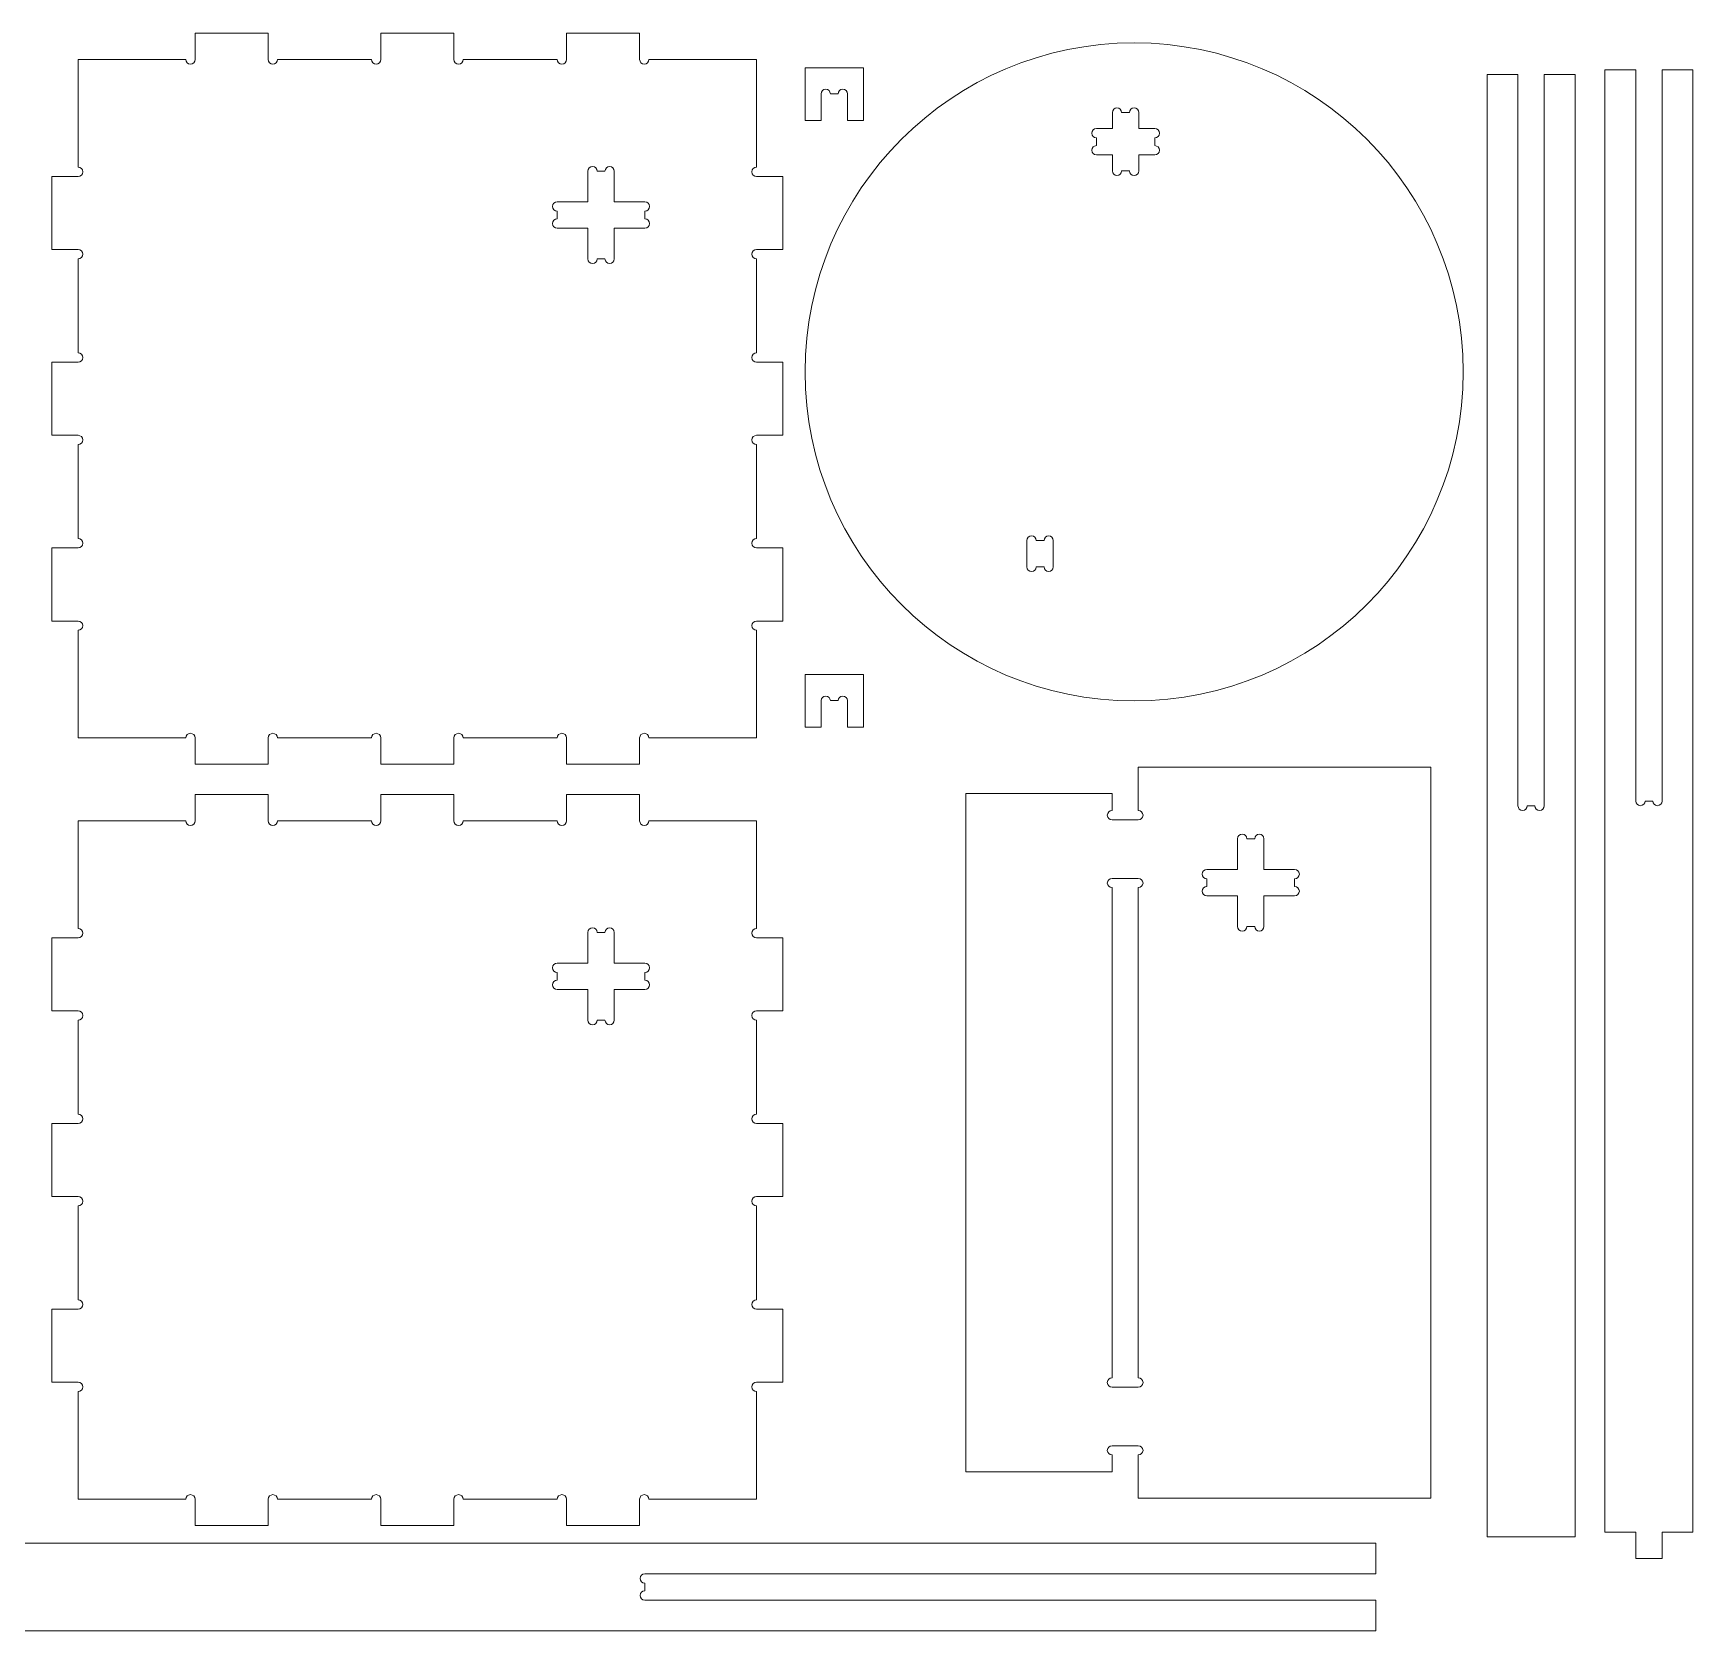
# Model space of a CAD drawing. Header units: inches. Extents: x 4 to 2286, y -1101 to -8.
# Drawn here: x 1151 to 2286, y -1101 to -8 of the extents above; entities that cross this region are included whole.
import ezdxf

# ---------------------------------------------------------------- set-up
doc = ezdxf.new("R2010")
doc.units = ezdxf.units.IN
doc.header["$MEASUREMENT"] = 0
doc.layers.add('Layer 1', color=7, linetype='Continuous')

# ---------------------------------------------------------------- blocks, each defined once
blk = doc.blocks.new('block 35')
at = {"layer": 'Layer 1', "color": 7, "lineweight": 15, "true_color": 0xffffff}
blk.add_open_spline([(1050.9, -1041.1), (1050.9, -1041.1), (2068.9, -1041.1), (2068.9, -1041.1), (2068.9, -1041.1), (2068.9, -1062.1), (2068.9, -1062.1), (2068.9, -1062.1), (1568.9, -1062.1), (1568.9, -1062.1), (1567.1, -1062.1), (1565.7, -1063.5), (1565.7, -1065.3), (1565.7, -1067.1), (1567.1, -1068.5), (1568.9, -1068.5), (1568.9, -1068.5), (1568.9, -1073.8), (1568.9, -1073.8), (1567.1, -1073.8), (1565.7, -1075.2), (1565.7, -1076.9), (1565.7, -1078.7), (1567.1, -1080.1), (1568.9, -1080.1), (1568.9, -1080.1), (2068.9, -1080.1), (2068.9, -1080.1), (2068.9, -1080.1), (2068.9, -1101.1), (2068.9, -1101.1), (2068.9, -1101.1), (1050.9, -1101.1), (1050.9, -1101.1), (1050.9, -1101.1), (1050.9, -1041.1), (1050.9, -1041.1)], degree=3, knots=[0, 0, 0, 0, 1, 1, 1, 2, 2, 2, 3, 3, 3, 4, 4, 4, 5, 5, 5, 6, 6, 6, 7, 7, 7, 8, 8, 8, 9, 9, 9, 10, 10, 10, 11, 11, 11, 12, 12, 12, 12], dxfattribs=at)
blk = doc.blocks.new('block 57')
at = {"layer": 'Layer 1', "color": 7, "lineweight": 15, "true_color": 0xffffff}
blk.add_open_spline([(1181.4, -106.5), (1183.2, -106.5), (1184.6, -105.1), (1184.6, -103.3), (1184.6, -101.5), (1183.2, -100.1), (1181.4, -100.1), (1181.4, -100.1), (1181.4, -26.5), (1181.4, -26.5), (1181.4, -26.5), (1255, -26.5), (1255, -26.5), (1255, -28.2), (1256.5, -29.6), (1258.2, -29.6), (1260, -29.6), (1261.4, -28.2), (1261.4, -26.5), (1261.4, -26.5), (1261.4, -8.5), (1261.4, -8.5), (1261.4, -8.5), (1311.4, -8.5), (1311.4, -8.5), (1311.4, -8.5), (1311.4, -26.5), (1311.4, -26.5), (1311.4, -28.2), (1312.8, -29.6), (1314.6, -29.6), (1316.3, -29.6), (1317.7, -28.2), (1317.7, -26.5), (1317.7, -26.5), (1382, -26.5), (1382, -26.5), (1382, -28.2), (1383.5, -29.6), (1385.2, -29.6), (1387, -29.6), (1388.4, -28.2), (1388.4, -26.5), (1388.4, -26.5), (1388.4, -8.5), (1388.4, -8.5), (1388.4, -8.5), (1438.4, -8.5), (1438.4, -8.5), (1438.4, -8.5), (1438.4, -26.5), (1438.4, -26.5), (1438.4, -28.2), (1439.8, -29.6), (1441.6, -29.6), (1443.3, -29.6), (1444.7, -28.2), (1444.7, -26.5), (1444.7, -26.5), (1509, -26.5), (1509, -26.5), (1509, -28.2), (1510.5, -29.6), (1512.2, -29.6), (1514, -29.6), (1515.4, -28.2), (1515.4, -26.5), (1515.4, -26.5), (1515.4, -8.5), (1515.4, -8.5), (1515.4, -8.5), (1565.4, -8.5), (1565.4, -8.5), (1565.4, -8.5), (1565.4, -26.5), (1565.4, -26.5), (1565.4, -28.2), (1566.8, -29.6), (1568.6, -29.6), (1570.3, -29.6), (1571.7, -28.2), (1571.7, -26.5), (1571.7, -26.5), (1645.4, -26.5), (1645.4, -26.5), (1645.4, -26.5), (1645.4, -100.1), (1645.4, -100.1), (1643.6, -100.1), (1642.2, -101.5), (1642.2, -103.3), (1642.2, -105.1), (1643.6, -106.5), (1645.4, -106.5), (1645.4, -106.5), (1663.4, -106.5), (1663.4, -106.5), (1663.4, -106.5), (1663.4, -156.5), (1663.4, -156.5), (1663.4, -156.5), (1645.4, -156.5), (1645.4, -156.5), (1643.6, -156.5), (1642.2, -157.9), (1642.2, -159.6), (1642.2, -161.4), (1643.6, -162.8), (1645.4, -162.8), (1645.4, -162.8), (1645.4, -227.1), (1645.4, -227.1), (1643.6, -227.1), (1642.2, -228.5), (1642.2, -230.3), (1642.2, -232.1), (1643.6, -233.5), (1645.4, -233.5), (1645.4, -233.5), (1663.4, -233.5), (1663.4, -233.5), (1663.4, -233.5), (1663.4, -283.5), (1663.4, -283.5), (1663.4, -283.5), (1645.4, -283.5), (1645.4, -283.5), (1643.6, -283.5), (1642.2, -284.9), (1642.2, -286.6), (1642.2, -288.4), (1643.6, -289.8), (1645.4, -289.8), (1645.4, -289.8), (1645.4, -354.1), (1645.4, -354.1), (1643.6, -354.1), (1642.2, -355.5), (1642.2, -357.3), (1642.2, -359.1), (1643.6, -360.5), (1645.4, -360.5), (1645.4, -360.5), (1663.4, -360.5), (1663.4, -360.5), (1663.4, -360.5), (1663.4, -410.5), (1663.4, -410.5), (1663.4, -410.5), (1645.4, -410.5), (1645.4, -410.5), (1643.6, -410.5), (1642.2, -411.9), (1642.2, -413.6), (1642.2, -415.4), (1643.6, -416.8), (1645.4, -416.8), (1645.4, -416.8), (1645.4, -490.5), (1645.4, -490.5), (1645.4, -490.5), (1571.7, -490.5), (1571.7, -490.5), (1571.7, -488.7), (1570.3, -487.3), (1568.6, -487.3), (1566.8, -487.3), (1565.4, -488.7), (1565.4, -490.5), (1565.4, -490.5), (1565.4, -508.5), (1565.4, -508.5), (1565.4, -508.5), (1515.4, -508.5), (1515.4, -508.5), (1515.4, -508.5), (1515.4, -490.5), (1515.4, -490.5), (1515.4, -488.7), (1514, -487.3), (1512.2, -487.3), (1510.5, -487.3), (1509, -488.7), (1509, -490.5), (1509, -490.5), (1444.7, -490.5), (1444.7, -490.5), (1444.7, -488.7), (1443.3, -487.3), (1441.6, -487.3), (1439.8, -487.3), (1438.4, -488.7), (1438.4, -490.5), (1438.4, -490.5), (1438.4, -508.5), (1438.4, -508.5), (1438.4, -508.5), (1388.4, -508.5), (1388.4, -508.5), (1388.4, -508.5), (1388.4, -490.5), (1388.4, -490.5), (1388.4, -488.7), (1387, -487.3), (1385.2, -487.3), (1383.5, -487.3), (1382, -488.7), (1382, -490.5), (1382, -490.5), (1317.7, -490.5), (1317.7, -490.5), (1317.7, -488.7), (1316.3, -487.3), (1314.6, -487.3), (1312.8, -487.3), (1311.4, -488.7), (1311.4, -490.5), (1311.4, -490.5), (1311.4, -508.5), (1311.4, -508.5), (1311.4, -508.5), (1261.4, -508.5), (1261.4, -508.5), (1261.4, -508.5), (1261.4, -490.5), (1261.4, -490.5), (1261.4, -488.7), (1260, -487.3), (1258.2, -487.3), (1256.5, -487.3), (1255, -488.7), (1255, -490.5), (1255, -490.5), (1181.4, -490.5), (1181.4, -490.5), (1181.4, -490.5), (1181.4, -416.8), (1181.4, -416.8), (1183.2, -416.8), (1184.6, -415.4), (1184.6, -413.6), (1184.6, -411.9), (1183.2, -410.5), (1181.4, -410.5), (1181.4, -410.5), (1163.4, -410.5), (1163.4, -410.5), (1163.4, -410.5), (1163.4, -360.5), (1163.4, -360.5), (1163.4, -360.5), (1181.4, -360.5), (1181.4, -360.5), (1183.2, -360.5), (1184.6, -359.1), (1184.6, -357.3), (1184.6, -355.5), (1183.2, -354.1), (1181.4, -354.1), (1181.4, -354.1), (1181.4, -289.8), (1181.4, -289.8), (1183.2, -289.8), (1184.6, -288.4), (1184.6, -286.6), (1184.6, -284.9), (1183.2, -283.5), (1181.4, -283.5), (1181.4, -283.5), (1163.4, -283.5), (1163.4, -283.5), (1163.4, -283.5), (1163.4, -233.5), (1163.4, -233.5), (1163.4, -233.5), (1181.4, -233.5), (1181.4, -233.5), (1183.2, -233.5), (1184.6, -232.1), (1184.6, -230.3), (1184.6, -228.5), (1183.2, -227.1), (1181.4, -227.1), (1181.4, -227.1), (1181.4, -162.8), (1181.4, -162.8), (1183.2, -162.8), (1184.6, -161.4), (1184.6, -159.6), (1184.6, -157.9), (1183.2, -156.5), (1181.4, -156.5), (1181.4, -156.5), (1163.4, -156.5), (1163.4, -156.5), (1163.4, -156.5), (1163.4, -106.5), (1163.4, -106.5), (1163.4, -106.5), (1181.4, -106.5), (1181.4, -106.5)], degree=3, knots=[0, 0, 0, 0, 1, 1, 1, 2, 2, 2, 3, 3, 3, 4, 4, 4, 5, 5, 5, 6, 6, 6, 7, 7, 7, 8, 8, 8, 9, 9, 9, 10, 10, 10, 11, 11, 11, 12, 12, 12, 13, 13, 13, 14, 14, 14, 15, 15, 15, 16, 16, 16, 17, 17, 17, 18, 18, 18, 19, 19, 19, 20, 20, 20, 21, 21, 21, 22, 22, 22, 23, 23, 23, 24, 24, 24, 25, 25, 25, 26, 26, 26, 27, 27, 27, 28, 28, 28, 29, 29, 29, 30, 30, 30, 31, 31, 31, 32, 32, 32, 33, 33, 33, 34, 34, 34, 35, 35, 35, 36, 36, 36, 37, 37, 37, 38, 38, 38, 39, 39, 39, 40, 40, 40, 41, 41, 41, 42, 42, 42, 43, 43, 43, 44, 44, 44, 45, 45, 45, 46, 46, 46, 47, 47, 47, 48, 48, 48, 49, 49, 49, 50, 50, 50, 51, 51, 51, 52, 52, 52, 53, 53, 53, 54, 54, 54, 55, 55, 55, 56, 56, 56, 57, 57, 57, 58, 58, 58, 59, 59, 59, 60, 60, 60, 61, 61, 61, 62, 62, 62, 63, 63, 63, 64, 64, 64, 65, 65, 65, 66, 66, 66, 67, 67, 67, 68, 68, 68, 69, 69, 69, 70, 70, 70, 71, 71, 71, 72, 72, 72, 73, 73, 73, 74, 74, 74, 75, 75, 75, 76, 76, 76, 77, 77, 77, 78, 78, 78, 79, 79, 79, 80, 80, 80, 81, 81, 81, 82, 82, 82, 83, 83, 83, 84, 84, 84, 85, 85, 85, 86, 86, 86, 87, 87, 87, 88, 88, 88, 89, 89, 89, 90, 90, 90, 91, 91, 91, 92, 92, 92, 93, 93, 93, 94, 94, 94, 95, 95, 95, 96, 96, 96, 97, 97, 97, 98, 98, 98, 99, 99, 99, 100, 100, 100, 100], dxfattribs=at)
blk = doc.blocks.new('block 58')
at = {"layer": 'Layer 1', "color": 7, "lineweight": 15, "true_color": 0xffffff}
blk.add_open_spline([(1541.7, -102.8), (1541.7, -102.8), (1536.4, -102.8), (1536.4, -102.8), (1536.4, -101.1), (1535, -99.7), (1533.2, -99.7), (1531.5, -99.7), (1530, -101.1), (1530, -102.8), (1530, -102.8), (1530, -123.8), (1530, -123.8), (1530, -123.8), (1509, -123.8), (1509, -123.8), (1507.3, -123.8), (1505.9, -125.2), (1505.9, -127), (1505.9, -128.8), (1507.3, -130.2), (1509, -130.2), (1509, -130.2), (1509, -135.5), (1509, -135.5), (1507.3, -135.5), (1505.9, -136.9), (1505.9, -138.7), (1505.9, -140.4), (1507.3, -141.8), (1509, -141.8), (1509, -141.8), (1530, -141.8), (1530, -141.8), (1530, -141.8), (1530, -162.8), (1530, -162.8), (1530, -164.6), (1531.5, -166), (1533.2, -166), (1535, -166), (1536.4, -164.6), (1536.4, -162.8), (1536.4, -162.8), (1541.7, -162.8), (1541.7, -162.8), (1541.7, -164.6), (1543.1, -166), (1544.9, -166), (1546.6, -166), (1548, -164.6), (1548, -162.8), (1548, -162.8), (1548, -141.8), (1548, -141.8), (1548, -141.8), (1569, -141.8), (1569, -141.8), (1570.8, -141.8), (1572.2, -140.4), (1572.2, -138.7), (1572.2, -136.9), (1570.8, -135.5), (1569, -135.5), (1569, -135.5), (1569, -130.2), (1569, -130.2), (1570.8, -130.2), (1572.2, -128.8), (1572.2, -127), (1572.2, -125.2), (1570.8, -123.8), (1569, -123.8), (1569, -123.8), (1548, -123.8), (1548, -123.8), (1548, -123.8), (1548, -102.8), (1548, -102.8), (1548, -101.1), (1546.6, -99.7), (1544.9, -99.7), (1543.1, -99.7), (1541.7, -101.1), (1541.7, -102.8)], degree=3, knots=[0, 0, 0, 0, 1, 1, 1, 2, 2, 2, 3, 3, 3, 4, 4, 4, 5, 5, 5, 6, 6, 6, 7, 7, 7, 8, 8, 8, 9, 9, 9, 10, 10, 10, 11, 11, 11, 12, 12, 12, 13, 13, 13, 14, 14, 14, 15, 15, 15, 16, 16, 16, 17, 17, 17, 18, 18, 18, 19, 19, 19, 20, 20, 20, 21, 21, 21, 22, 22, 22, 23, 23, 23, 24, 24, 24, 25, 25, 25, 26, 26, 26, 27, 27, 27, 28, 28, 28, 28], dxfattribs=at)
blk = doc.blocks.new('block 59')
at = {"layer": 'Layer 1', "color": 7, "lineweight": 15, "true_color": 0xffffff}
blk.add_open_spline([(1181.4, -627.1), (1183.2, -627.1), (1184.6, -625.7), (1184.6, -624), (1184.6, -622.2), (1183.2, -620.8), (1181.4, -620.8), (1181.4, -620.8), (1181.4, -547.1), (1181.4, -547.1), (1181.4, -547.1), (1255, -547.1), (1255, -547.1), (1255, -548.9), (1256.5, -550.3), (1258.2, -550.3), (1260, -550.3), (1261.4, -548.9), (1261.4, -547.1), (1261.4, -547.1), (1261.4, -529.1), (1261.4, -529.1), (1261.4, -529.1), (1311.4, -529.1), (1311.4, -529.1), (1311.4, -529.1), (1311.4, -547.1), (1311.4, -547.1), (1311.4, -548.9), (1312.8, -550.3), (1314.6, -550.3), (1316.3, -550.3), (1317.7, -548.9), (1317.7, -547.1), (1317.7, -547.1), (1382, -547.1), (1382, -547.1), (1382, -548.9), (1383.5, -550.3), (1385.2, -550.3), (1387, -550.3), (1388.4, -548.9), (1388.4, -547.1), (1388.4, -547.1), (1388.4, -529.1), (1388.4, -529.1), (1388.4, -529.1), (1438.4, -529.1), (1438.4, -529.1), (1438.4, -529.1), (1438.4, -547.1), (1438.4, -547.1), (1438.4, -548.9), (1439.8, -550.3), (1441.6, -550.3), (1443.3, -550.3), (1444.7, -548.9), (1444.7, -547.1), (1444.7, -547.1), (1509, -547.1), (1509, -547.1), (1509, -548.9), (1510.5, -550.3), (1512.2, -550.3), (1514, -550.3), (1515.4, -548.9), (1515.4, -547.1), (1515.4, -547.1), (1515.4, -529.1), (1515.4, -529.1), (1515.4, -529.1), (1565.4, -529.1), (1565.4, -529.1), (1565.4, -529.1), (1565.4, -547.1), (1565.4, -547.1), (1565.4, -548.9), (1566.8, -550.3), (1568.6, -550.3), (1570.3, -550.3), (1571.7, -548.9), (1571.7, -547.1), (1571.7, -547.1), (1645.4, -547.1), (1645.4, -547.1), (1645.4, -547.1), (1645.4, -620.8), (1645.4, -620.8), (1643.6, -620.8), (1642.2, -622.2), (1642.2, -624), (1642.2, -625.7), (1643.6, -627.1), (1645.4, -627.1), (1645.4, -627.1), (1663.4, -627.1), (1663.4, -627.1), (1663.4, -627.1), (1663.4, -677.1), (1663.4, -677.1), (1663.4, -677.1), (1645.4, -677.1), (1645.4, -677.1), (1643.6, -677.1), (1642.2, -678.5), (1642.2, -680.3), (1642.2, -682.1), (1643.6, -683.5), (1645.4, -683.5), (1645.4, -683.5), (1645.4, -747.8), (1645.4, -747.8), (1643.6, -747.8), (1642.2, -749.2), (1642.2, -751), (1642.2, -752.7), (1643.6, -754.1), (1645.4, -754.1), (1645.4, -754.1), (1663.4, -754.1), (1663.4, -754.1), (1663.4, -754.1), (1663.4, -804.1), (1663.4, -804.1), (1663.4, -804.1), (1645.4, -804.1), (1645.4, -804.1), (1643.6, -804.1), (1642.2, -805.5), (1642.2, -807.3), (1642.2, -809.1), (1643.6, -810.5), (1645.4, -810.5), (1645.4, -810.5), (1645.4, -874.8), (1645.4, -874.8), (1643.6, -874.8), (1642.2, -876.2), (1642.2, -878), (1642.2, -879.7), (1643.6, -881.1), (1645.4, -881.1), (1645.4, -881.1), (1663.4, -881.1), (1663.4, -881.1), (1663.4, -881.1), (1663.4, -931.1), (1663.4, -931.1), (1663.4, -931.1), (1645.4, -931.1), (1645.4, -931.1), (1643.6, -931.1), (1642.2, -932.5), (1642.2, -934.3), (1642.2, -936.1), (1643.6, -937.5), (1645.4, -937.5), (1645.4, -937.5), (1645.4, -1011.1), (1645.4, -1011.1), (1645.4, -1011.1), (1571.7, -1011.1), (1571.7, -1011.1), (1571.7, -1009.4), (1570.3, -1008), (1568.6, -1008), (1566.8, -1008), (1565.4, -1009.4), (1565.4, -1011.1), (1565.4, -1011.1), (1565.4, -1029.1), (1565.4, -1029.1), (1565.4, -1029.1), (1515.4, -1029.1), (1515.4, -1029.1), (1515.4, -1029.1), (1515.4, -1011.1), (1515.4, -1011.1), (1515.4, -1009.4), (1514, -1008), (1512.2, -1008), (1510.5, -1008), (1509, -1009.4), (1509, -1011.1), (1509, -1011.1), (1444.7, -1011.1), (1444.7, -1011.1), (1444.7, -1009.4), (1443.3, -1008), (1441.6, -1008), (1439.8, -1008), (1438.4, -1009.4), (1438.4, -1011.1), (1438.4, -1011.1), (1438.4, -1029.1), (1438.4, -1029.1), (1438.4, -1029.1), (1388.4, -1029.1), (1388.4, -1029.1), (1388.4, -1029.1), (1388.4, -1011.1), (1388.4, -1011.1), (1388.4, -1009.4), (1387, -1008), (1385.2, -1008), (1383.5, -1008), (1382, -1009.4), (1382, -1011.1), (1382, -1011.1), (1317.7, -1011.1), (1317.7, -1011.1), (1317.7, -1009.4), (1316.3, -1008), (1314.6, -1008), (1312.8, -1008), (1311.4, -1009.4), (1311.4, -1011.1), (1311.4, -1011.1), (1311.4, -1029.1), (1311.4, -1029.1), (1311.4, -1029.1), (1261.4, -1029.1), (1261.4, -1029.1), (1261.4, -1029.1), (1261.4, -1011.1), (1261.4, -1011.1), (1261.4, -1009.4), (1260, -1008), (1258.2, -1008), (1256.5, -1008), (1255, -1009.4), (1255, -1011.1), (1255, -1011.1), (1181.4, -1011.1), (1181.4, -1011.1), (1181.4, -1011.1), (1181.4, -937.5), (1181.4, -937.5), (1183.2, -937.5), (1184.6, -936.1), (1184.6, -934.3), (1184.6, -932.5), (1183.2, -931.1), (1181.4, -931.1), (1181.4, -931.1), (1163.4, -931.1), (1163.4, -931.1), (1163.4, -931.1), (1163.4, -881.1), (1163.4, -881.1), (1163.4, -881.1), (1181.4, -881.1), (1181.4, -881.1), (1183.2, -881.1), (1184.6, -879.7), (1184.6, -878), (1184.6, -876.2), (1183.2, -874.8), (1181.4, -874.8), (1181.4, -874.8), (1181.4, -810.5), (1181.4, -810.5), (1183.2, -810.5), (1184.6, -809.1), (1184.6, -807.3), (1184.6, -805.5), (1183.2, -804.1), (1181.4, -804.1), (1181.4, -804.1), (1163.4, -804.1), (1163.4, -804.1), (1163.4, -804.1), (1163.4, -754.1), (1163.4, -754.1), (1163.4, -754.1), (1181.4, -754.1), (1181.4, -754.1), (1183.2, -754.1), (1184.6, -752.7), (1184.6, -751), (1184.6, -749.2), (1183.2, -747.8), (1181.4, -747.8), (1181.4, -747.8), (1181.4, -683.5), (1181.4, -683.5), (1183.2, -683.5), (1184.6, -682.1), (1184.6, -680.3), (1184.6, -678.5), (1183.2, -677.1), (1181.4, -677.1), (1181.4, -677.1), (1163.4, -677.1), (1163.4, -677.1), (1163.4, -677.1), (1163.4, -627.1), (1163.4, -627.1), (1163.4, -627.1), (1181.4, -627.1), (1181.4, -627.1)], degree=3, knots=[0, 0, 0, 0, 1, 1, 1, 2, 2, 2, 3, 3, 3, 4, 4, 4, 5, 5, 5, 6, 6, 6, 7, 7, 7, 8, 8, 8, 9, 9, 9, 10, 10, 10, 11, 11, 11, 12, 12, 12, 13, 13, 13, 14, 14, 14, 15, 15, 15, 16, 16, 16, 17, 17, 17, 18, 18, 18, 19, 19, 19, 20, 20, 20, 21, 21, 21, 22, 22, 22, 23, 23, 23, 24, 24, 24, 25, 25, 25, 26, 26, 26, 27, 27, 27, 28, 28, 28, 29, 29, 29, 30, 30, 30, 31, 31, 31, 32, 32, 32, 33, 33, 33, 34, 34, 34, 35, 35, 35, 36, 36, 36, 37, 37, 37, 38, 38, 38, 39, 39, 39, 40, 40, 40, 41, 41, 41, 42, 42, 42, 43, 43, 43, 44, 44, 44, 45, 45, 45, 46, 46, 46, 47, 47, 47, 48, 48, 48, 49, 49, 49, 50, 50, 50, 51, 51, 51, 52, 52, 52, 53, 53, 53, 54, 54, 54, 55, 55, 55, 56, 56, 56, 57, 57, 57, 58, 58, 58, 59, 59, 59, 60, 60, 60, 61, 61, 61, 62, 62, 62, 63, 63, 63, 64, 64, 64, 65, 65, 65, 66, 66, 66, 67, 67, 67, 68, 68, 68, 69, 69, 69, 70, 70, 70, 71, 71, 71, 72, 72, 72, 73, 73, 73, 74, 74, 74, 75, 75, 75, 76, 76, 76, 77, 77, 77, 78, 78, 78, 79, 79, 79, 80, 80, 80, 81, 81, 81, 82, 82, 82, 83, 83, 83, 84, 84, 84, 85, 85, 85, 86, 86, 86, 87, 87, 87, 88, 88, 88, 89, 89, 89, 90, 90, 90, 91, 91, 91, 92, 92, 92, 93, 93, 93, 94, 94, 94, 95, 95, 95, 96, 96, 96, 97, 97, 97, 98, 98, 98, 99, 99, 99, 100, 100, 100, 100], dxfattribs=at)
blk = doc.blocks.new('block 60')
at = {"layer": 'Layer 1', "color": 7, "lineweight": 15, "true_color": 0xffffff}
blk.add_open_spline([(1541.7, -623.5), (1541.7, -623.5), (1536.4, -623.5), (1536.4, -623.5), (1536.4, -621.7), (1535, -620.3), (1533.2, -620.3), (1531.5, -620.3), (1530, -621.7), (1530, -623.5), (1530, -623.5), (1530, -644.5), (1530, -644.5), (1530, -644.5), (1509, -644.5), (1509, -644.5), (1507.3, -644.5), (1505.9, -645.9), (1505.9, -647.7), (1505.9, -649.4), (1507.3, -650.8), (1509, -650.8), (1509, -650.8), (1509, -656.1), (1509, -656.1), (1507.3, -656.1), (1505.9, -657.6), (1505.9, -659.3), (1505.9, -661.1), (1507.3, -662.5), (1509, -662.5), (1509, -662.5), (1530, -662.5), (1530, -662.5), (1530, -662.5), (1530, -683.5), (1530, -683.5), (1530, -685.2), (1531.5, -686.7), (1533.2, -686.7), (1535, -686.7), (1536.4, -685.2), (1536.4, -683.5), (1536.4, -683.5), (1541.7, -683.5), (1541.7, -683.5), (1541.7, -685.2), (1543.1, -686.7), (1544.9, -686.7), (1546.6, -686.7), (1548, -685.2), (1548, -683.5), (1548, -683.5), (1548, -662.5), (1548, -662.5), (1548, -662.5), (1569, -662.5), (1569, -662.5), (1570.8, -662.5), (1572.2, -661.1), (1572.2, -659.3), (1572.2, -657.6), (1570.8, -656.1), (1569, -656.1), (1569, -656.1), (1569, -650.8), (1569, -650.8), (1570.8, -650.8), (1572.2, -649.4), (1572.2, -647.7), (1572.2, -645.9), (1570.8, -644.5), (1569, -644.5), (1569, -644.5), (1548, -644.5), (1548, -644.5), (1548, -644.5), (1548, -623.5), (1548, -623.5), (1548, -621.7), (1546.6, -620.3), (1544.9, -620.3), (1543.1, -620.3), (1541.7, -621.7), (1541.7, -623.5)], degree=3, knots=[0, 0, 0, 0, 1, 1, 1, 2, 2, 2, 3, 3, 3, 4, 4, 4, 5, 5, 5, 6, 6, 6, 7, 7, 7, 8, 8, 8, 9, 9, 9, 10, 10, 10, 11, 11, 11, 12, 12, 12, 13, 13, 13, 14, 14, 14, 15, 15, 15, 16, 16, 16, 17, 17, 17, 18, 18, 18, 19, 19, 19, 20, 20, 20, 21, 21, 21, 22, 22, 22, 23, 23, 23, 24, 24, 24, 25, 25, 25, 26, 26, 26, 27, 27, 27, 28, 28, 28, 28], dxfattribs=at)
blk = doc.blocks.new('block 61')
at = {"layer": 'Layer 1', "color": 7, "lineweight": 15, "true_color": 0xffffff}
blk.add_open_spline([(1678.5, -240.1), (1678.5, -115.9), (1779.2, -15.1), (1903.5, -15.1), (2027.8, -15.1), (2128.5, -115.9), (2128.5, -240.1), (2128.5, -364.4), (2027.8, -465.1), (1903.5, -465.1), (1779.2, -465.1), (1678.5, -364.4), (1678.5, -240.1), (1678.5, -240.1), (1678.5, -240.1), (1678.5, -240.1)], degree=3, knots=[0, 0, 0, 0, 1, 1, 1, 2, 2, 2, 3, 3, 3, 4, 4, 4, 5, 5, 5, 5], dxfattribs=at)
blk = doc.blocks.new('block 62')
at = {"layer": 'Layer 1', "color": 7, "lineweight": 15, "true_color": 0xffffff}
blk.add_lwpolyline([(1877.7, -85.4), (1877.7, -80.1)], dxfattribs=at)
blk = doc.blocks.new('block 63')
at = {"layer": 'Layer 1', "color": 7, "lineweight": 15, "true_color": 0xffffff}
blk.add_open_spline([(1877.7, -73.7), (1875.9, -73.7), (1874.5, -75.1), (1874.5, -76.9), (1874.5, -78.6), (1875.9, -80.1), (1877.7, -80.1)], degree=3, knots=[0, 0, 0, 0, 1, 1, 1, 2, 2, 2, 2], dxfattribs=at)
blk = doc.blocks.new('block 64')
at = {"layer": 'Layer 1', "color": 7, "lineweight": 15, "true_color": 0xffffff}
blk.add_lwpolyline([(1888.7, -73.7), (1877.7, -73.7)], dxfattribs=at)
blk = doc.blocks.new('block 65')
at = {"layer": 'Layer 1', "color": 7, "lineweight": 15, "true_color": 0xffffff}
blk.add_lwpolyline([(1888.7, -73.7), (1888.7, -62.7)], dxfattribs=at)
blk = doc.blocks.new('block 66')
at = {"layer": 'Layer 1', "color": 7, "lineweight": 15, "true_color": 0xffffff}
blk.add_open_spline([(1895, -62.7), (1895, -61), (1893.6, -59.5), (1891.8, -59.5), (1890.1, -59.5), (1888.7, -61), (1888.7, -62.7)], degree=3, knots=[0, 0, 0, 0, 1, 1, 1, 2, 2, 2, 2], dxfattribs=at)
blk = doc.blocks.new('block 67')
at = {"layer": 'Layer 1', "color": 7, "lineweight": 15, "true_color": 0xffffff}
blk.add_lwpolyline([(1900.3, -62.7), (1895, -62.7)], dxfattribs=at)
blk = doc.blocks.new('block 68')
at = {"layer": 'Layer 1', "color": 7, "lineweight": 15, "true_color": 0xffffff}
blk.add_open_spline([(1906.7, -62.7), (1906.7, -61), (1905.3, -59.5), (1903.5, -59.5), (1901.7, -59.5), (1900.3, -61), (1900.3, -62.7)], degree=3, knots=[0, 0, 0, 0, 1, 1, 1, 2, 2, 2, 2], dxfattribs=at)
blk = doc.blocks.new('block 69')
at = {"layer": 'Layer 1', "color": 7, "lineweight": 15, "true_color": 0xffffff}
blk.add_lwpolyline([(1906.7, -73.7), (1906.7, -62.7)], dxfattribs=at)
blk = doc.blocks.new('block 70')
at = {"layer": 'Layer 1', "color": 7, "lineweight": 15, "true_color": 0xffffff}
blk.add_lwpolyline([(1917.7, -73.7), (1906.7, -73.7)], dxfattribs=at)
blk = doc.blocks.new('block 71')
at = {"layer": 'Layer 1', "color": 7, "lineweight": 15, "true_color": 0xffffff}
blk.add_open_spline([(1917.7, -80.1), (1919.4, -80.1), (1920.8, -78.6), (1920.8, -76.9), (1920.8, -75.1), (1919.4, -73.7), (1917.7, -73.7)], degree=3, knots=[0, 0, 0, 0, 1, 1, 1, 2, 2, 2, 2], dxfattribs=at)
blk = doc.blocks.new('block 72')
at = {"layer": 'Layer 1', "color": 7, "lineweight": 15, "true_color": 0xffffff}
blk.add_lwpolyline([(1917.7, -85.4), (1917.7, -80.1)], dxfattribs=at)
blk = doc.blocks.new('block 73')
at = {"layer": 'Layer 1', "color": 7, "lineweight": 15, "true_color": 0xffffff}
blk.add_open_spline([(1917.7, -91.7), (1919.4, -91.7), (1920.8, -90.3), (1920.8, -88.5), (1920.8, -86.8), (1919.4, -85.4), (1917.7, -85.4)], degree=3, knots=[0, 0, 0, 0, 1, 1, 1, 2, 2, 2, 2], dxfattribs=at)
blk = doc.blocks.new('block 74')
at = {"layer": 'Layer 1', "color": 7, "lineweight": 15, "true_color": 0xffffff}
blk.add_lwpolyline([(1917.7, -91.7), (1906.7, -91.7)], dxfattribs=at)
blk = doc.blocks.new('block 75')
at = {"layer": 'Layer 1', "color": 7, "lineweight": 15, "true_color": 0xffffff}
blk.add_lwpolyline([(1906.7, -102.7), (1906.7, -91.7)], dxfattribs=at)
blk = doc.blocks.new('block 76')
at = {"layer": 'Layer 1', "color": 7, "lineweight": 15, "true_color": 0xffffff}
blk.add_open_spline([(1900.3, -102.7), (1900.3, -104.5), (1901.7, -105.9), (1903.5, -105.9), (1905.3, -105.9), (1906.7, -104.5), (1906.7, -102.7)], degree=3, knots=[0, 0, 0, 0, 1, 1, 1, 2, 2, 2, 2], dxfattribs=at)
blk = doc.blocks.new('block 77')
at = {"layer": 'Layer 1', "color": 7, "lineweight": 15, "true_color": 0xffffff}
blk.add_lwpolyline([(1900.3, -102.7), (1895, -102.7)], dxfattribs=at)
blk = doc.blocks.new('block 78')
at = {"layer": 'Layer 1', "color": 7, "lineweight": 15, "true_color": 0xffffff}
blk.add_open_spline([(1888.7, -102.7), (1888.7, -104.5), (1890.1, -105.9), (1891.8, -105.9), (1893.6, -105.9), (1895, -104.5), (1895, -102.7)], degree=3, knots=[0, 0, 0, 0, 1, 1, 1, 2, 2, 2, 2], dxfattribs=at)
blk = doc.blocks.new('block 79')
at = {"layer": 'Layer 1', "color": 7, "lineweight": 15, "true_color": 0xffffff}
blk.add_lwpolyline([(1888.7, -102.7), (1888.7, -91.7)], dxfattribs=at)
blk = doc.blocks.new('block 80')
at = {"layer": 'Layer 1', "color": 7, "lineweight": 15, "true_color": 0xffffff}
blk.add_lwpolyline([(1888.7, -91.7), (1877.7, -91.7)], dxfattribs=at)
blk = doc.blocks.new('block 81')
at = {"layer": 'Layer 1', "color": 7, "lineweight": 15, "true_color": 0xffffff}
blk.add_open_spline([(1877.7, -85.4), (1875.9, -85.4), (1874.5, -86.8), (1874.5, -88.5), (1874.5, -90.3), (1875.9, -91.7), (1877.7, -91.7)], degree=3, knots=[0, 0, 0, 0, 1, 1, 1, 2, 2, 2, 2], dxfattribs=at)
blk = doc.blocks.new('block 82')
at = {"layer": 'Layer 1', "color": 7, "lineweight": 15, "true_color": 0xffffff}
blk.add_lwpolyline([(1841.9, -355.5), (1836.6, -355.5)], dxfattribs=at)
blk = doc.blocks.new('block 83')
at = {"layer": 'Layer 1', "color": 7, "lineweight": 15, "true_color": 0xffffff}
blk.add_open_spline([(1848.2, -355.5), (1848.2, -353.7), (1846.8, -352.3), (1845, -352.3), (1843.3, -352.3), (1841.9, -353.7), (1841.9, -355.5)], degree=3, knots=[0, 0, 0, 0, 1, 1, 1, 2, 2, 2, 2], dxfattribs=at)
blk = doc.blocks.new('block 84')
at = {"layer": 'Layer 1', "color": 7, "lineweight": 15, "true_color": 0xffffff}
blk.add_lwpolyline([(1848.2, -373.5), (1848.2, -355.5)], dxfattribs=at)
blk = doc.blocks.new('block 85')
at = {"layer": 'Layer 1', "color": 7, "lineweight": 15, "true_color": 0xffffff}
blk.add_open_spline([(1841.9, -373.5), (1841.9, -375.2), (1843.3, -376.6), (1845, -376.6), (1846.8, -376.6), (1848.2, -375.2), (1848.2, -373.5)], degree=3, knots=[0, 0, 0, 0, 1, 1, 1, 2, 2, 2, 2], dxfattribs=at)
blk = doc.blocks.new('block 86')
at = {"layer": 'Layer 1', "color": 7, "lineweight": 15, "true_color": 0xffffff}
blk.add_lwpolyline([(1841.9, -373.5), (1836.6, -373.5)], dxfattribs=at)
blk = doc.blocks.new('block 87')
at = {"layer": 'Layer 1', "color": 7, "lineweight": 15, "true_color": 0xffffff}
blk.add_open_spline([(1830.2, -373.5), (1830.2, -375.2), (1831.6, -376.6), (1833.4, -376.6), (1835.2, -376.6), (1836.6, -375.2), (1836.6, -373.5)], degree=3, knots=[0, 0, 0, 0, 1, 1, 1, 2, 2, 2, 2], dxfattribs=at)
blk = doc.blocks.new('block 88')
at = {"layer": 'Layer 1', "color": 7, "lineweight": 15, "true_color": 0xffffff}
blk.add_lwpolyline([(1830.2, -373.5), (1830.2, -355.5)], dxfattribs=at)
blk = doc.blocks.new('block 89')
at = {"layer": 'Layer 1', "color": 7, "lineweight": 15, "true_color": 0xffffff}
blk.add_open_spline([(1836.6, -355.5), (1836.6, -353.7), (1835.2, -352.3), (1833.4, -352.3), (1831.6, -352.3), (1830.2, -353.7), (1830.2, -355.5)], degree=3, knots=[0, 0, 0, 0, 1, 1, 1, 2, 2, 2, 2], dxfattribs=at)
blk = doc.blocks.new('block 90')
at = {"layer": 'Layer 1', "color": 7, "lineweight": 15, "true_color": 0xffffff}
blk.add_open_spline([(2264.5, -1033.6), (2264.5, -1033.6), (2264.5, -1051.6), (2264.5, -1051.6), (2264.5, -1051.6), (2246.5, -1051.6), (2246.5, -1051.6), (2246.5, -1051.6), (2246.5, -1033.6), (2246.5, -1033.6), (2246.5, -1033.6), (2225.5, -1033.6), (2225.5, -1033.6), (2225.5, -1033.6), (2225.5, -33.6), (2225.5, -33.6), (2225.5, -33.6), (2246.5, -33.6), (2246.5, -33.6), (2246.5, -33.6), (2246.5, -533.6), (2246.5, -533.6), (2246.5, -535.4), (2248, -536.8), (2249.7, -536.8), (2251.5, -536.8), (2252.9, -535.4), (2252.9, -533.6), (2252.9, -533.6), (2258.2, -533.6), (2258.2, -533.6), (2258.2, -535.4), (2259.6, -536.8), (2261.4, -536.8), (2263.1, -536.8), (2264.5, -535.4), (2264.5, -533.6), (2264.5, -533.6), (2264.5, -33.6), (2264.5, -33.6), (2264.5, -33.6), (2285.5, -33.6), (2285.5, -33.6), (2285.5, -33.6), (2285.5, -1033.6), (2285.5, -1033.6), (2285.5, -1033.6), (2264.5, -1033.6), (2264.5, -1033.6)], degree=3, knots=[0, 0, 0, 0, 1, 1, 1, 2, 2, 2, 3, 3, 3, 4, 4, 4, 5, 5, 5, 6, 6, 6, 7, 7, 7, 8, 8, 8, 9, 9, 9, 10, 10, 10, 11, 11, 11, 12, 12, 12, 13, 13, 13, 14, 14, 14, 15, 15, 15, 16, 16, 16, 16], dxfattribs=at)
blk = doc.blocks.new('block 91')
at = {"layer": 'Layer 1', "color": 7, "lineweight": 15, "true_color": 0xffffff}
blk.add_open_spline([(2145, -1036.8), (2145, -1036.8), (2145, -36.8), (2145, -36.8), (2145, -36.8), (2166, -36.8), (2166, -36.8), (2166, -36.8), (2166, -536.8), (2166, -536.8), (2166, -538.6), (2167.4, -540), (2169.1, -540), (2170.9, -540), (2172.3, -538.6), (2172.3, -536.8), (2172.3, -536.8), (2177.6, -536.8), (2177.6, -536.8), (2177.6, -538.6), (2179, -540), (2180.8, -540), (2182.5, -540), (2184, -538.6), (2184, -536.8), (2184, -536.8), (2184, -36.8), (2184, -36.8), (2184, -36.8), (2205, -36.8), (2205, -36.8), (2205, -36.8), (2205, -1036.8), (2205, -1036.8), (2205, -1036.8), (2145, -1036.8), (2145, -1036.8)], degree=3, knots=[0, 0, 0, 0, 1, 1, 1, 2, 2, 2, 3, 3, 3, 4, 4, 4, 5, 5, 5, 6, 6, 6, 7, 7, 7, 8, 8, 8, 9, 9, 9, 10, 10, 10, 11, 11, 11, 12, 12, 12, 12], dxfattribs=at)
blk = doc.blocks.new('block 92')
at = {"layer": 'Layer 1', "color": 7, "lineweight": 15, "true_color": 0xffffff}
blk.add_open_spline([(1707.5, -464.9), (1707.5, -463.2), (1706.1, -461.8), (1704.3, -461.8), (1702.6, -461.8), (1701.1, -463.2), (1701.1, -464.9), (1701.1, -464.9), (1695.8, -464.9), (1695.8, -464.9), (1695.8, -463.2), (1694.4, -461.8), (1692.7, -461.8), (1690.9, -461.8), (1689.5, -463.2), (1689.5, -464.9), (1689.5, -464.9), (1689.5, -483.1), (1689.5, -483.1), (1689.5, -483.1), (1678.5, -483.1), (1678.5, -483.1), (1678.5, -483.1), (1678.5, -447.1), (1678.5, -447.1), (1678.5, -447.1), (1718.5, -447.1), (1718.5, -447.1), (1718.5, -447.1), (1718.5, -483.1), (1718.5, -483.1), (1718.5, -483.1), (1707.5, -483.1), (1707.5, -483.1), (1707.5, -483.1), (1707.5, -464.9), (1707.5, -464.9)], degree=3, knots=[0, 0, 0, 0, 1, 1, 1, 2, 2, 2, 3, 3, 3, 4, 4, 4, 5, 5, 5, 6, 6, 6, 7, 7, 7, 8, 8, 8, 9, 9, 9, 10, 10, 10, 11, 11, 11, 12, 12, 12, 12], dxfattribs=at)
blk = doc.blocks.new('block 93')
at = {"layer": 'Layer 1', "color": 7, "lineweight": 15, "true_color": 0xffffff}
blk.add_open_spline([(1707.5, -50), (1707.5, -48.3), (1706.1, -46.8), (1704.3, -46.8), (1702.6, -46.8), (1701.1, -48.3), (1701.1, -50), (1701.1, -50), (1695.8, -50), (1695.8, -50), (1695.8, -48.3), (1694.4, -46.8), (1692.7, -46.8), (1690.9, -46.8), (1689.5, -48.3), (1689.5, -50), (1689.5, -50), (1689.5, -68.2), (1689.5, -68.2), (1689.5, -68.2), (1678.5, -68.2), (1678.5, -68.2), (1678.5, -68.2), (1678.5, -32.2), (1678.5, -32.2), (1678.5, -32.2), (1718.5, -32.2), (1718.5, -32.2), (1718.5, -32.2), (1718.5, -68.2), (1718.5, -68.2), (1718.5, -68.2), (1707.5, -68.2), (1707.5, -68.2), (1707.5, -68.2), (1707.5, -50), (1707.5, -50)], degree=3, knots=[0, 0, 0, 0, 1, 1, 1, 2, 2, 2, 3, 3, 3, 4, 4, 4, 5, 5, 5, 6, 6, 6, 7, 7, 7, 8, 8, 8, 9, 9, 9, 10, 10, 10, 11, 11, 11, 12, 12, 12, 12], dxfattribs=at)
blk = doc.blocks.new('block 94')
at = {"layer": 'Layer 1', "color": 7, "lineweight": 15, "true_color": 0xffffff}
blk.add_open_spline([(1992.3, -598.4), (1992.3, -598.4), (1992.3, -619.4), (1992.3, -619.4), (1992.3, -621.2), (1990.9, -622.6), (1989.1, -622.6), (1987.4, -622.6), (1986, -621.2), (1986, -619.4), (1986, -619.4), (1980.7, -619.4), (1980.7, -619.4), (1980.7, -621.2), (1979.2, -622.6), (1977.5, -622.6), (1975.7, -622.6), (1974.3, -621.2), (1974.3, -619.4), (1974.3, -619.4), (1974.3, -598.4), (1974.3, -598.4), (1974.3, -598.4), (1953.3, -598.4), (1953.3, -598.4), (1951.5, -598.4), (1950.1, -597), (1950.1, -595.3), (1950.1, -593.5), (1951.5, -592.1), (1953.3, -592.1), (1953.3, -592.1), (1953.3, -586.8), (1953.3, -586.8), (1951.5, -586.8), (1950.1, -585.4), (1950.1, -583.6), (1950.1, -581.8), (1951.5, -580.4), (1953.3, -580.4), (1953.3, -580.4), (1974.3, -580.4), (1974.3, -580.4), (1974.3, -580.4), (1974.3, -559.4), (1974.3, -559.4), (1974.3, -557.7), (1975.7, -556.3), (1977.5, -556.3), (1979.2, -556.3), (1980.7, -557.7), (1980.7, -559.4), (1980.7, -559.4), (1986, -559.4), (1986, -559.4), (1986, -557.7), (1987.4, -556.3), (1989.1, -556.3), (1990.9, -556.3), (1992.3, -557.7), (1992.3, -559.4), (1992.3, -559.4), (1992.3, -580.4), (1992.3, -580.4), (1992.3, -580.4), (2013.3, -580.4), (2013.3, -580.4), (2015.1, -580.4), (2016.5, -581.8), (2016.5, -583.6), (2016.5, -585.4), (2015.1, -586.8), (2013.3, -586.8), (2013.3, -586.8), (2013.3, -592.1), (2013.3, -592.1), (2015.1, -592.1), (2016.5, -593.5), (2016.5, -595.3), (2016.5, -597), (2015.1, -598.4), (2013.3, -598.4), (2013.3, -598.4), (1992.3, -598.4), (1992.3, -598.4)], degree=3, knots=[0, 0, 0, 0, 1, 1, 1, 2, 2, 2, 3, 3, 3, 4, 4, 4, 5, 5, 5, 6, 6, 6, 7, 7, 7, 8, 8, 8, 9, 9, 9, 10, 10, 10, 11, 11, 11, 12, 12, 12, 13, 13, 13, 14, 14, 14, 15, 15, 15, 16, 16, 16, 17, 17, 17, 18, 18, 18, 19, 19, 19, 20, 20, 20, 21, 21, 21, 22, 22, 22, 23, 23, 23, 24, 24, 24, 25, 25, 25, 26, 26, 26, 27, 27, 27, 28, 28, 28, 28], dxfattribs=at)
blk = doc.blocks.new('block 95')
at = {"layer": 'Layer 1', "color": 7, "lineweight": 15, "true_color": 0xffffff}
blk.add_open_spline([(1888.4, -934.5), (1886.6, -934.5), (1885.2, -933.1), (1885.2, -931.3), (1885.2, -929.5), (1886.6, -928.1), (1888.4, -928.1), (1888.4, -928.1), (1888.4, -592.8), (1888.4, -592.8), (1886.6, -592.8), (1885.2, -591.4), (1885.2, -589.7), (1885.2, -587.9), (1886.6, -586.5), (1888.4, -586.5), (1888.4, -586.5), (1906.4, -586.5), (1906.4, -586.5), (1908.1, -586.5), (1909.6, -587.9), (1909.6, -589.7), (1909.6, -591.4), (1908.1, -592.8), (1906.4, -592.8), (1906.4, -592.8), (1906.4, -928.1), (1906.4, -928.1), (1908.1, -928.1), (1909.6, -929.5), (1909.6, -931.3), (1909.6, -933.1), (1908.1, -934.5), (1906.4, -934.5), (1906.4, -934.5), (1888.4, -934.5), (1888.4, -934.5)], degree=3, knots=[0, 0, 0, 0, 1, 1, 1, 2, 2, 2, 3, 3, 3, 4, 4, 4, 5, 5, 5, 6, 6, 6, 7, 7, 7, 8, 8, 8, 9, 9, 9, 10, 10, 10, 11, 11, 11, 12, 12, 12, 12], dxfattribs=at)
blk = doc.blocks.new('block 96')
at = {"layer": 'Layer 1', "color": 7, "lineweight": 15, "true_color": 0xffffff}
blk.add_open_spline([(1906.4, -546.5), (1906.4, -546.5), (1888.4, -546.5), (1888.4, -546.5), (1886.6, -546.5), (1885.2, -545.1), (1885.2, -543.3), (1885.2, -541.5), (1886.6, -540.1), (1888.4, -540.1), (1888.4, -540.1), (1888.4, -528.5), (1888.4, -528.5), (1888.4, -528.5), (1788.4, -528.5), (1788.4, -528.5), (1788.4, -528.5), (1788.4, -992.5), (1788.4, -992.5), (1788.4, -992.5), (1888.4, -992.5), (1888.4, -992.5), (1888.4, -992.5), (1888.4, -980.8), (1888.4, -980.8), (1886.6, -980.8), (1885.2, -979.4), (1885.2, -977.7), (1885.2, -975.9), (1886.6, -974.5), (1888.4, -974.5), (1888.4, -974.5), (1906.4, -974.5), (1906.4, -974.5), (1908.1, -974.5), (1909.6, -975.9), (1909.6, -977.7), (1909.6, -979.4), (1908.1, -980.8), (1906.4, -980.8), (1906.4, -980.8), (1906.4, -1010.5), (1906.4, -1010.5), (1906.4, -1010.5), (2106.4, -1010.5), (2106.4, -1010.5), (2106.4, -1010.5), (2106.4, -510.5), (2106.4, -510.5), (2106.4, -510.5), (1906.4, -510.5), (1906.4, -510.5), (1906.4, -510.5), (1906.4, -540.1), (1906.4, -540.1), (1908.1, -540.1), (1909.6, -541.5), (1909.6, -543.3), (1909.6, -545.1), (1908.1, -546.5), (1906.4, -546.5)], degree=3, knots=[0, 0, 0, 0, 1, 1, 1, 2, 2, 2, 3, 3, 3, 4, 4, 4, 5, 5, 5, 6, 6, 6, 7, 7, 7, 8, 8, 8, 9, 9, 9, 10, 10, 10, 11, 11, 11, 12, 12, 12, 13, 13, 13, 14, 14, 14, 15, 15, 15, 16, 16, 16, 17, 17, 17, 18, 18, 18, 19, 19, 19, 20, 20, 20, 20], dxfattribs=at)

msp = doc.modelspace()

# ---------------------------------------------------------------- block references
at = {"layer": 'Layer 1'}
for name in ['block 57', 'block 61', 'block 93', 'block 90', 'block 91', 'block 66', 'block 65', 'block 67', 'block 68', 'block 69', 'block 63', 'block 64', 'block 70', 'block 71', 'block 81', 'block 62', 'block 72', 'block 73', 'block 58', 'block 80', 'block 79', 'block 74', 'block 75', 'block 78', 'block 77', 'block 76', 'block 89', 'block 88', 'block 82', 'block 83', 'block 84', 'block 87', 'block 86', 'block 85', 'block 92', 'block 96', 'block 59', 'block 94', 'block 95', 'block 60', 'block 35']:
    msp.add_blockref(name, (0, 0), dxfattribs=at)

doc.saveas('drawing.dxf')
